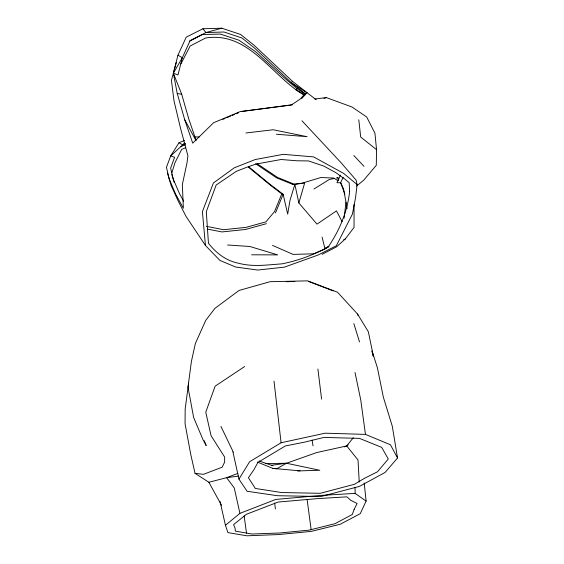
<?xml version="1.0" encoding="UTF-8"?>
<svg xmlns="http://www.w3.org/2000/svg" width="564" height="564" viewBox="0 0 564 564"><rect width="100%" height="100%" fill="white"/><g stroke="black" fill="none" stroke-linecap="round" stroke-linejoin="round"><path stroke-width="0.85" d="M292.441 104.763L240.186 111.587L213.629 122.705L192.719 143.164L184.675 119.631L177.237 93.49L173.374 73.214L177.949 55.145L186.205 37.196L202.899 28.757L221.814 28.2L240.631 34.474L253.955 45.127L292.448 81.294L316.087 99.694L314.987 98.982L326.366 97.614L351.908 106.956L366.692 116.995L374.933 133.174L376.548 149.672L376.287 165.308L363.815 180.085L356.589 186.021M344.103 218.226L345.972 202.264M301.952 120.781L341.396 163.081L356.152 180.184L357.104 184.576L355.581 197.555L352.394 214.137L336.299 245.791L317.941 255.083L284.39 267.146L257.67 270.05L235.583 267.019L219.925 260.427L205.437 245.46L186.007 216.357L178.316 201.263L171.188 185.605L167.473 173.127M188.609 383.175L185.168 409.034L185.062 423.768L190.759 454.464L195.031 473.323L208.863 482.262L221.532 505.302M176.328 62.428L171.428 80.448L174.022 100.928L180.586 128.479L187.911 155.84L187.008 162.855L182.341 184.555L183.37 208.243L175.749 194.383L169.179 178.964L166.465 167.268L170.688 155.918L178.971 142.762L184.456 140.485M342.144 221.673L336.468 210.88L316.982 224.134L298.871 202.969L304.652 183.018L292.977 184.477L276.543 177.829L255.689 163.779M257.198 163.736L277.615 177.47L294.859 184.442L289.988 200.361L287.689 214.101L283.135 194.284L270.508 184.71L248.717 166.789M171.816 172.887L175.073 162.474L181.721 149.361L185.739 147.712M248.329 167.106L269.775 184.731L281.81 193.861L274.492 211.648L265.877 221.871L246.01 227.37L223.555 229.71L206.417 226.347M275.465 212.945L283.135 194.284L281.81 193.861M340.437 175.087L336.948 182.708L340.635 182.701L343.561 188.884L347.142 208.574M343.159 177.307L340.635 182.701L344.865 194.087M364.189 482.925L366.114 501.107L360.255 513.656L340.247 524.245L311.37 531.366L278.256 534.587L246.863 535.8L227.905 532.592L225.438 525.26L220.08 501.558M180.931 63.887L190.089 46.058L205.529 38.028C249.147 31.048 271.665 76.422 304.609 95.464M195.927 139.837L188.82 119.131L181.7 94.273L173.374 73.214L182.299 57.754L190.103 40.615L205.987 32.543L221.814 28.2M238.946 479.118L249.655 461.697L281.083 442.768L325.132 433.18L365.465 434.393L390.443 444.763L397.535 457.982L385.113 472.428L359.465 486.394L320.853 496.531L277.291 495.707L247.081 491.258L238.946 479.118L232.925 451.884M322.086 254.378L336.581 246.799L345.224 239.03L354.044 227.433L354.044 204.528M344.287 446.871L346.74 445.927L353.261 437.734M292.448 81.294L291.32 82.647L305.061 93.603L306.894 92.799L291.32 82.647L254.653 48.159L241.949 37.985L224.014 32L205.987 32.543L202.899 28.757M301.627 98.693L306.894 92.799M305.061 93.603L300.013 99.229L291.264 105.003L241.646 111.482M225.438 525.26L239.919 513.36L275.761 499.429L321.459 495.382L355.144 493.38L366.114 501.107M304.539 93.561L297.157 88.76L295.818 89.739L304.955 94.83M184.562 143.15L170.688 155.918L174.593 157.285L170.638 168.114L173.289 179.26L179.634 193.931L183.702 201.235M257.487 462.071L272.814 468.381L276.705 468.811L286.491 463.241L316.742 452.554L346.74 445.927L348.101 444.982M244.635 366.544L215.138 386.15L205.761 412.185L211.077 435.739L224.634 457.037L224.648 462.036L222.181 467.182L203.442 474.345L195.031 473.323M328.911 246.44L324.709 249.119L313.549 253.814L293.083 254.406L272.518 245.396M313.936 189.039L329.101 179.592L334.621 178.365M189.307 41.334L202.441 34.538L220.425 34.094L238.889 40.171L255.464 51.585L283.551 77.205L297.157 88.76M328.756 246.426L324.829 248.181L322.107 237.141M343.659 239.735L345.224 239.03M222.724 119.399L225.085 118.412M226.665 117.749L230.606 116.099M232.185 115.444L234.546 114.45M236.126 113.794L238.487 112.8M185.598 143.39L182.433 144.708L178.971 142.762M180.635 146.682L185.415 144.729M237.938 473.358L226.65 477.68L208.863 482.262M323.884 98.34L326.366 97.614M266.434 223.675L245.587 229.456L222.004 231.938L207.319 229.083M336.2 178.012L337.78 177.66L338.886 178.964M292.977 184.477L302.29 183.124L320.853 177.526L333.691 178.027L337.878 180.642M271.446 465.258L286.491 463.241L319.781 470.27L297.496 470.94M238.748 476.079L226.65 477.68L234.25 487.938L239.919 513.36M245.897 132.991L273.202 129.755L307.077 136.678L276.409 134.232M286.209 281.718L294.845 281.514M265.764 463.594L286.491 463.241M251.629 254.801L277.699 254.893L249.866 246.496L227.602 244.995M194.827 136.918L199.191 136.967M272.814 468.381L300.09 470.862M177.237 93.49L181.7 94.273M259.165 460.992L273.011 465.801M173.374 73.214L177.991 74.97L182.299 57.754L177.949 55.145M308.332 281.38L333.169 290.897M376.548 149.672L360.685 137.017L358.782 119.779M357.104 184.576L343.659 173.409L313.591 156.891L283.248 154.332L255.231 159.534L234.264 167.811L213.403 182.983L202.413 211.599L205.437 245.46M353.847 155.53L363.999 166.373M373.382 356.265L368.362 331.787L357.541 314.049L337.547 292.237L307.697 280.858L270.078 281.704L239.08 290.439L214.891 308.367L205.712 320.43L195.37 343.483L191.407 361.446L187.995 387.108L193.635 417.508L202.92 439.476L206.205 445.595L204.274 440.724M346.74 445.927L358.02 459.998L359.226 481.994M184.675 119.631L196.089 140.739M220.926 426.391L233.292 452.116M357.541 314.049L358.189 315.685M372.48 353.882L373.29 356.3M353.825 323.616L359.529 341.939M171.808 174.48L174.213 182.412M337.78 177.66L338.379 180.226M294.859 184.442L298.871 202.969M355.017 372.501L360.756 399.975L365.465 434.393M397.535 457.982L392.297 426.264L383.365 397.225L377.351 367.559L372.007 350.942L372.205 352.655M312.082 440.033L313.027 445.898M244.177 515.968L246.51 533.213M311.138 529.638L307.119 499.471M274.647 503.053L275.401 508.954M317.899 369.011L321.593 399.15M274.019 381.151L281.083 442.768M355.031 487.366L355.144 493.38M349.638 191.281C347.551 211.401 339.465 230.556 328.044 247.159C313.521 254.886 298.032 260.723 281.866 263.867C267.336 264.847 252.954 267.132 238.579 263.24C226.39 260.878 216.59 253.426 208.955 243.895L208.468 243.38L206.297 211.669L216.174 185.013L236.288 171.35L246.912 167.219L255.929 164.082L281.14 159.506L296.981 160.789L308.543 160.93L323.926 166.147L335.834 172.64L344.696 178.978L349.151 182.651L349.638 191.281M354.143 509.32L352.317 514.474L335.044 523.681L309.093 530.139L279.596 533.001L251.84 534.016L235.371 531.126L235.054 528.052L233.559 524.64L246.475 514.248L278.193 502.038L317.447 498.618L346.93 496.842L350.73 500.303L357.118 503.518L354.143 509.32M257.896 462.431L253.955 469.692L248.407 477.701L255.344 488.459L281.725 492.548L320.232 493.31L354.502 484.272L364.288 478.399L377.485 471.793L388.279 459.018L381.708 447.379L359.465 438.376L323.947 437.431L304.349 442.197L285.391 445.934L257.896 462.431"/></g></svg>
